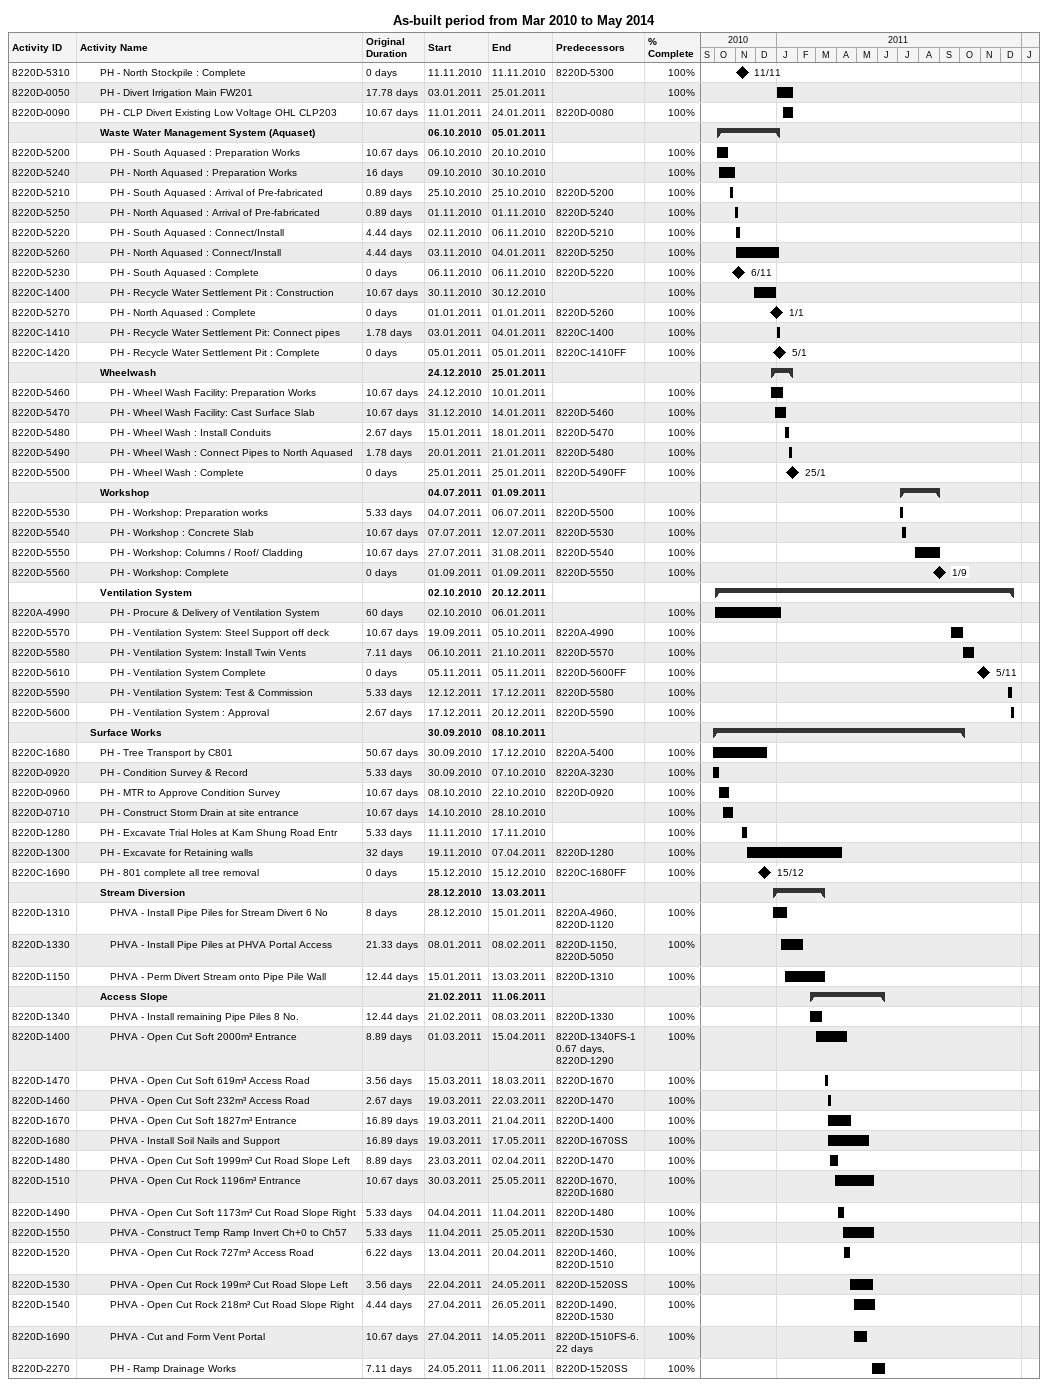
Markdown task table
As-built period from Mar 2010 to May 2014

| ID | Level | Task | Original duration | Start | Finish | Predecessors | % complete |
|---|---|---|---|---|---|---|---|
| 8220D-5310 | 3 | PH - North Stockpile : Complete | 0d | 2010-11-11 | 2010-11-11 | 8220D-5300 | 100 |
| 8220D-0050 | 3 | PH - Divert Irrigation Main FW201 | 17.78d | 2011-01-03 | 2011-01-25 |  | 100 |
| 8220D-0090 | 3 | PH - CLP Divert Existing Low Voltage OHL CLP203 | 10.67d | 2011-01-11 | 2011-01-24 | 8220D-0080 | 100 |
|  | 3 | **Waste Water Management System (Aquaset)** |  | 2010-10-06 | 2011-01-05 |  |  |
| 8220D-5200 | 4 | PH - South Aquased : Preparation Works | 10.67d | 2010-10-06 | 2010-10-20 |  | 100 |
| 8220D-5240 | 4 | PH - North Aquased : Preparation Works | 16d | 2010-10-09 | 2010-10-30 |  | 100 |
| 8220D-5210 | 4 | PH - South Aquased : Arrival of Pre-fabricated | 0.89d | 2010-10-25 | 2010-10-25 | 8220D-5200 | 100 |
| 8220D-5250 | 4 | PH - North Aquased : Arrival of Pre-fabricated | 0.89d | 2010-11-01 | 2010-11-01 | 8220D-5240 | 100 |
| 8220D-5220 | 4 | PH - South Aquased : Connect/Install | 4.44d | 2010-11-02 | 2010-11-06 | 8220D-5210 | 100 |
| 8220D-5260 | 4 | PH - North Aquased : Connect/Install | 4.44d | 2010-11-03 | 2011-01-04 | 8220D-5250 | 100 |
| 8220D-5230 | 4 | PH - South Aquased : Complete | 0d | 2010-11-06 | 2010-11-06 | 8220D-5220 | 100 |
| 8220C-1400 | 4 | PH - Recycle Water Settlement Pit : Construction | 10.67d | 2010-11-30 | 2010-12-30 |  | 100 |
| 8220D-5270 | 4 | PH - North Aquased : Complete | 0d | 2011-01-01 | 2011-01-01 | 8220D-5260 | 100 |
| 8220C-1410 | 4 | PH - Recycle Water Settlement Pit: Connect pipes | 1.78d | 2011-01-03 | 2011-01-04 | 8220C-1400 | 100 |
| 8220C-1420 | 4 | PH - Recycle Water Settlement Pit : Complete | 0d | 2011-01-05 | 2011-01-05 | 8220C-1410FF | 100 |
|  | 3 | **Wheelwash** |  | 2010-12-24 | 2011-01-25 |  |  |
| 8220D-5460 | 4 | PH - Wheel Wash Facility: Preparation Works | 10.67d | 2010-12-24 | 2011-01-10 |  | 100 |
| 8220D-5470 | 4 | PH - Wheel Wash Facility: Cast Surface Slab | 10.67d | 2010-12-31 | 2011-01-14 | 8220D-5460 | 100 |
| 8220D-5480 | 4 | PH - Wheel Wash : Install Conduits | 2.67d | 2011-01-15 | 2011-01-18 | 8220D-5470 | 100 |
| 8220D-5490 | 4 | PH - Wheel Wash : Connect Pipes to North Aquased | 1.78d | 2011-01-20 | 2011-01-21 | 8220D-5480 | 100 |
| 8220D-5500 | 4 | PH - Wheel Wash : Complete | 0d | 2011-01-25 | 2011-01-25 | 8220D-5490FF | 100 |
|  | 3 | **Workshop** |  | 2011-07-04 | 2011-09-01 |  |  |
| 8220D-5530 | 4 | PH - Workshop: Preparation works | 5.33d | 2011-07-04 | 2011-07-06 | 8220D-5500 | 100 |
| 8220D-5540 | 4 | PH - Workshop : Concrete Slab | 10.67d | 2011-07-07 | 2011-07-12 | 8220D-5530 | 100 |
| 8220D-5550 | 4 | PH - Workshop: Columns / Roof/ Cladding | 10.67d | 2011-07-27 | 2011-08-31 | 8220D-5540 | 100 |
| 8220D-5560 | 4 | PH - Workshop: Complete | 0d | 2011-09-01 | 2011-09-01 | 8220D-5550 | 100 |
|  | 3 | **Ventilation System** |  | 2010-10-02 | 2011-12-20 |  |  |
| 8220A-4990 | 4 | PH - Procure & Delivery of Ventilation System | 60d | 2010-10-02 | 2011-01-06 |  | 100 |
| 8220D-5570 | 4 | PH - Ventilation System: Steel Support off deck | 10.67d | 2011-09-19 | 2011-10-05 | 8220A-4990 | 100 |
| 8220D-5580 | 4 | PH - Ventilation System: Install Twin Vents | 7.11d | 2011-10-06 | 2011-10-21 | 8220D-5570 | 100 |
| 8220D-5610 | 4 | PH - Ventilation System Complete | 0d | 2011-11-05 | 2011-11-05 | 8220D-5600FF | 100 |
| 8220D-5590 | 4 | PH - Ventilation System: Test & Commission | 5.33d | 2011-12-12 | 2011-12-17 | 8220D-5580 | 100 |
| 8220D-5600 | 4 | PH - Ventilation System : Approval | 2.67d | 2011-12-17 | 2011-12-20 | 8220D-5590 | 100 |
|  | 2 | **Surface Works** |  | 2010-09-30 | 2011-10-08 |  |  |
| 8220C-1680 | 3 | PH - Tree Transport by C801 | 50.67d | 2010-09-30 | 2010-12-17 | 8220A-5400 | 100 |
| 8220D-0920 | 3 | PH - Condition Survey & Record | 5.33d | 2010-09-30 | 2010-10-07 | 8220A-3230 | 100 |
| 8220D-0960 | 3 | PH - MTR to Approve Condition Survey | 10.67d | 2010-10-08 | 2010-10-22 | 8220D-0920 | 100 |
| 8220D-0710 | 3 | PH - Construct Storm Drain at site entrance | 10.67d | 2010-10-14 | 2010-10-28 |  | 100 |
| 8220D-1280 | 3 | PH - Excavate Trial Holes at Kam Shung Road Entr | 5.33d | 2010-11-11 | 2010-11-17 |  | 100 |
| 8220D-1300 | 3 | PH - Excavate for Retaining walls | 32d | 2010-11-19 | 2011-04-07 | 8220D-1280 | 100 |
| 8220C-1690 | 3 | PH - 801 complete all tree removal | 0d | 2010-12-15 | 2010-12-15 | 8220C-1680FF | 100 |
|  | 3 | **Stream Diversion** |  | 2010-12-28 | 2011-03-13 |  |  |
| 8220D-1310 | 4 | PHVA - Install Pipe Piles for Stream Divert 6 No | 8d | 2010-12-28 | 2011-01-15 | 8220A-4960, 8220D-1120 | 100 |
| 8220D-1330 | 4 | PHVA - Install Pipe Piles at PHVA Portal Access | 21.33d | 2011-01-08 | 2011-02-08 | 8220D-1150, 8220D-5050 | 100 |
| 8220D-1150 | 4 | PHVA - Perm Divert Stream onto Pipe Pile Wall | 12.44d | 2011-01-15 | 2011-03-13 | 8220D-1310 | 100 |
|  | 3 | **Access Slope** |  | 2011-02-21 | 2011-06-11 |  |  |
| 8220D-1340 | 4 | PHVA - Install remaining Pipe Piles 8 No. | 12.44d | 2011-02-21 | 2011-03-08 | 8220D-1330 | 100 |
| 8220D-1400 | 4 | PHVA - Open Cut Soft 2000m³ Entrance | 8.89d | 2011-03-01 | 2011-04-15 | 8220D-1340FS-10.67d, 8220D-1290 | 100 |
| 8220D-1470 | 4 | PHVA - Open Cut Soft 619m³ Access Road | 3.56d | 2011-03-15 | 2011-03-18 | 8220D-1670 | 100 |
| 8220D-1460 | 4 | PHVA - Open Cut Soft 232m³ Access Road | 2.67d | 2011-03-19 | 2011-03-22 | 8220D-1470 | 100 |
| 8220D-1670 | 4 | PHVA - Open Cut Soft 1827m³ Entrance | 16.89d | 2011-03-19 | 2011-04-21 | 8220D-1400 | 100 |
| 8220D-1680 | 4 | PHVA - Install Soil Nails and Support | 16.89d | 2011-03-19 | 2011-05-17 | 8220D-1670SS | 100 |
| 8220D-1480 | 4 | PHVA - Open Cut Soft 1999m³ Cut Road Slope Left | 8.89d | 2011-03-23 | 2011-04-02 | 8220D-1470 | 100 |
| 8220D-1510 | 4 | PHVA - Open Cut Rock 1196m³ Entrance | 10.67d | 2011-03-30 | 2011-05-25 | 8220D-1670, 8220D-1680 | 100 |
| 8220D-1490 | 4 | PHVA - Open Cut Soft 1173m³ Cut Road Slope Right | 5.33d | 2011-04-04 | 2011-04-11 | 8220D-1480 | 100 |
| 8220D-1550 | 4 | PHVA - Construct Temp Ramp Invert Ch+0 to Ch57 | 5.33d | 2011-04-11 | 2011-05-25 | 8220D-1530 | 100 |
| 8220D-1520 | 4 | PHVA - Open Cut Rock 727m³ Access Road | 6.22d | 2011-04-13 | 2011-04-20 | 8220D-1460, 8220D-1510 | 100 |
| 8220D-1530 | 4 | PHVA - Open Cut Rock 199m³ Cut Road Slope Left | 3.56d | 2011-04-22 | 2011-05-24 | 8220D-1520SS | 100 |
| 8220D-1540 | 4 | PHVA - Open Cut Rock 218m³ Cut Road Slope Right | 4.44d | 2011-04-27 | 2011-05-26 | 8220D-1490, 8220D-1530 | 100 |
| 8220D-1690 | 4 | PHVA - Cut and Form Vent Portal | 10.67d | 2011-04-27 | 2011-05-14 | 8220D-1510FS-6.22d | 100 |
| 8220D-2270 | 4 | PH - Ramp Drainage Works | 7.11d | 2011-05-24 | 2011-06-11 | 8220D-1520SS | 100 |
